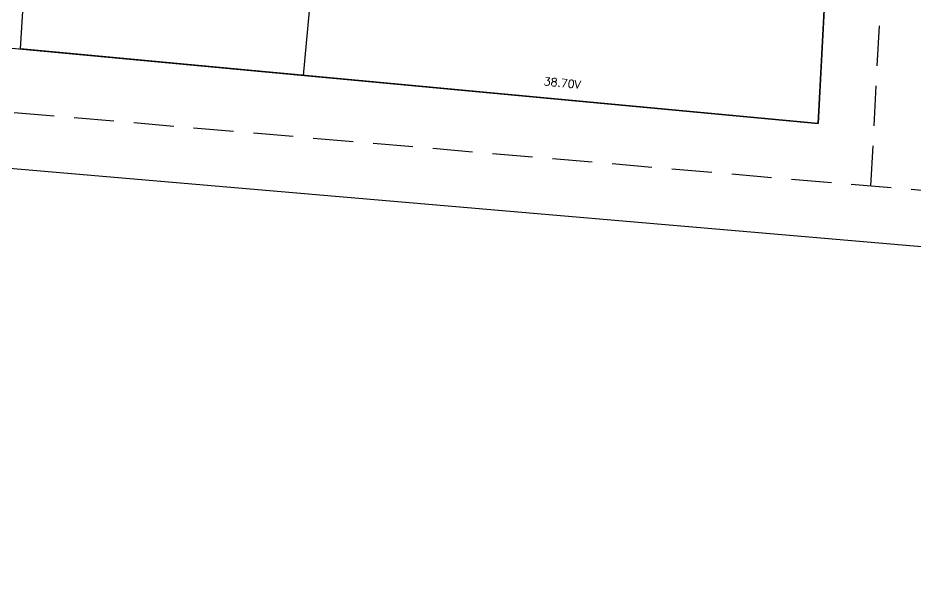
# Model space of a CAD drawing. Header units: metres. Extents: x 294898 to 295286, y 1620966 to 1622103.
# Drawn here: x 295144.5 to 295200.5, y 1621951.1 to 1621986.9 of the extents above; entities that cross this region are included whole.
import ezdxf

# ---------------------------------------------------------------- set-up
doc = ezdxf.new("R2010")
doc.units = ezdxf.units.M
doc.linetypes.add('DASHED2', pattern=[0.375, 0.25, -0.125])
doc.styles.get("Standard").update_dxf_attribs({"font": 'simplex.shx'})
doc.dimstyles.new('COTAS LOTES', dxfattribs={"dimscale": 0.25, "dimtxt": 2, "dimasz": 0.18, "dimexe": 0.18, "dimexo": 0.0625, "dimgap": 0.09, "dimtad": 0, "dimlfac": 1.1976, "dimzin": 0, "dimdsep": 46, "dimtxsty": 'Standard', "dimblk": 'NONE', "dimcen": 0, "dimse1": 1, "dimse2": 1, "dimsd1": 1, "dimsd2": 1, "dimadec": 0, "dimazin": 0, "dimtfac": 1, "dimtofl": 0, "dimtmove": 0, "dimatfit": 3, "dimldrblk": 'NONE', "dimfxl": 1, "dimtolj": 1, "dimtzin": 0, "dimarcsym": 0})

# ---------------------------------------------------------------- blocks, each defined once
blk = doc.blocks.new('*D322')
at = {"layer": 'Defpoints', "color": 0, "transparency": 16777216}
for p in [(295135.463, 1622039.414, 769.142), (295196.827, 1622025.001, 769.142), (294948.109, 1620966.087)]:
    blk.add_point(p, dxfattribs=at)
at = {"color": 0, "transparency": 16777216, "insert": (294917.427, 1620973.293), "char_height": 0.5, "attachment_point": 5, "rotation": 346.7819}
blk.add_mtext('\\A1;75.49V', dxfattribs=at)
blk = doc.blocks.new('_None')
blk = doc.blocks.new('*D674')
at = {"layer": 'Defpoints', "color": 0, "transparency": 16777216}
for p in [(295164.566, 1622007.577, 774.533), (295161.647, 1621983.394), (295162.303, 1621983.333, 774.533)]:
    blk.add_point(p, dxfattribs=at)
at = {"color": 0, "transparency": 16777216, "insert": (295162.779, 1621995.516), "char_height": 0.5, "attachment_point": 5, "rotation": 84.6663}
blk.add_mtext('\\A1;29.16V', dxfattribs=at)
blk = doc.blocks.new('*D677')
at = {"layer": 'Defpoints', "color": 0, "transparency": 16777216}
for p in [(295162.303, 1621983.333, 774.533), (295194.574, 1621981.354), (295194.478, 1621980.329, 774.533)]:
    blk.add_point(p, dxfattribs=at)
at = {"color": 0, "transparency": 16777216, "insert": (295178.486, 1621982.856), "char_height": 0.5, "attachment_point": 5, "rotation": 354.6663}
blk.add_mtext('\\A1;38.70V', dxfattribs=at)
blk = doc.blocks.new('*D678')
at = {"layer": 'Defpoints', "color": 0, "transparency": 16777216}
for p in [(295195.758, 1622004.665, 774.533), (295194.038, 1621980.352), (295194.478, 1621980.329, 774.533)]:
    blk.add_point(p, dxfattribs=at)
at = {"color": 0, "transparency": 16777216, "insert": (295194.678, 1621992.52), "char_height": 0.5, "attachment_point": 5, "rotation": 86.99}
blk.add_mtext('\\A1;29.19V', dxfattribs=at)

msp = doc.modelspace()

# ---------------------------------------------------------------- linework, layer by layer
at = {"color": 1, "linetype": 'DASHED2', "ltscale": 10}
msp.add_line((295197.7778, 1621976.4305, 774.533), (295203.1146, 1622077.9215, 774.533), dxfattribs=at)
for p, q in [((295194.478, 1621980.329, 774.533), (295196.827, 1622025.001, 774.533)), ((295130.725, 1621986.281, 774.533), (295194.478, 1621980.329, 774.533))]:
    msp.add_line(p, q)
at = {"flags": 128}
for points, elevation in [([(295147.8305, 1622036.5093), (295196.827, 1622025.001), (295194.478, 1621980.329), (295144.6343, 1621984.9824), (295147.8305, 1622036.5093)], 768.212), ([(295162.3028, 1621983.3329), (295164.5663, 1622007.5775)], 774.533), ([(295143.939, 1621977.535), (295216.7108, 1621971.2939)], 768.212)]:
    msp.add_lwpolyline(points, dxfattribs=dict(at, elevation=elevation))
at = {"color": 1, "linetype": 'DASHED2', "ltscale": 10, "elevation": 768.212, "flags": 128}
msp.add_lwpolyline([(295144.2381, 1621981.0222), (295216.9066, 1621974.79)], dxfattribs=at)

# ---------------------------------------------------------------- dimensions: what is measured, and where the dimension line sits
for p1, p2, distance, picture, middle in [((295135.4632, 1622039.4142, 769.142), (295196.827, 1622025.001, 769.142), -1087.7316, '*D322', (294917.4269, 1620973.2933)), ((295164.5663, 1622007.5775, 774.533), (295162.3028, 1621983.3329, 774.533), -0.6582, '*D674', (295162.7792, 1621995.5164)), ((295195.7577, 1622004.6654, 774.533), (295194.478, 1621980.329, 774.533), -0.4404, '*D678', (295194.6781, 1621992.5203)), ((295162.3028, 1621983.3329, 774.533), (295194.478, 1621980.329, 774.533), 1.0299, '*D677', (295178.4861, 1621982.8564))]:
    dim = msp.add_aligned_dim(p1=p1, p2=p2, distance=distance, dimstyle='COTAS LOTES', override={"dimpost": 'V'})
    dim.commit()
    dim.dimension.update_dxf_attribs({"geometry": picture, "text_midpoint": middle})

doc.saveas('drawing.dxf')
